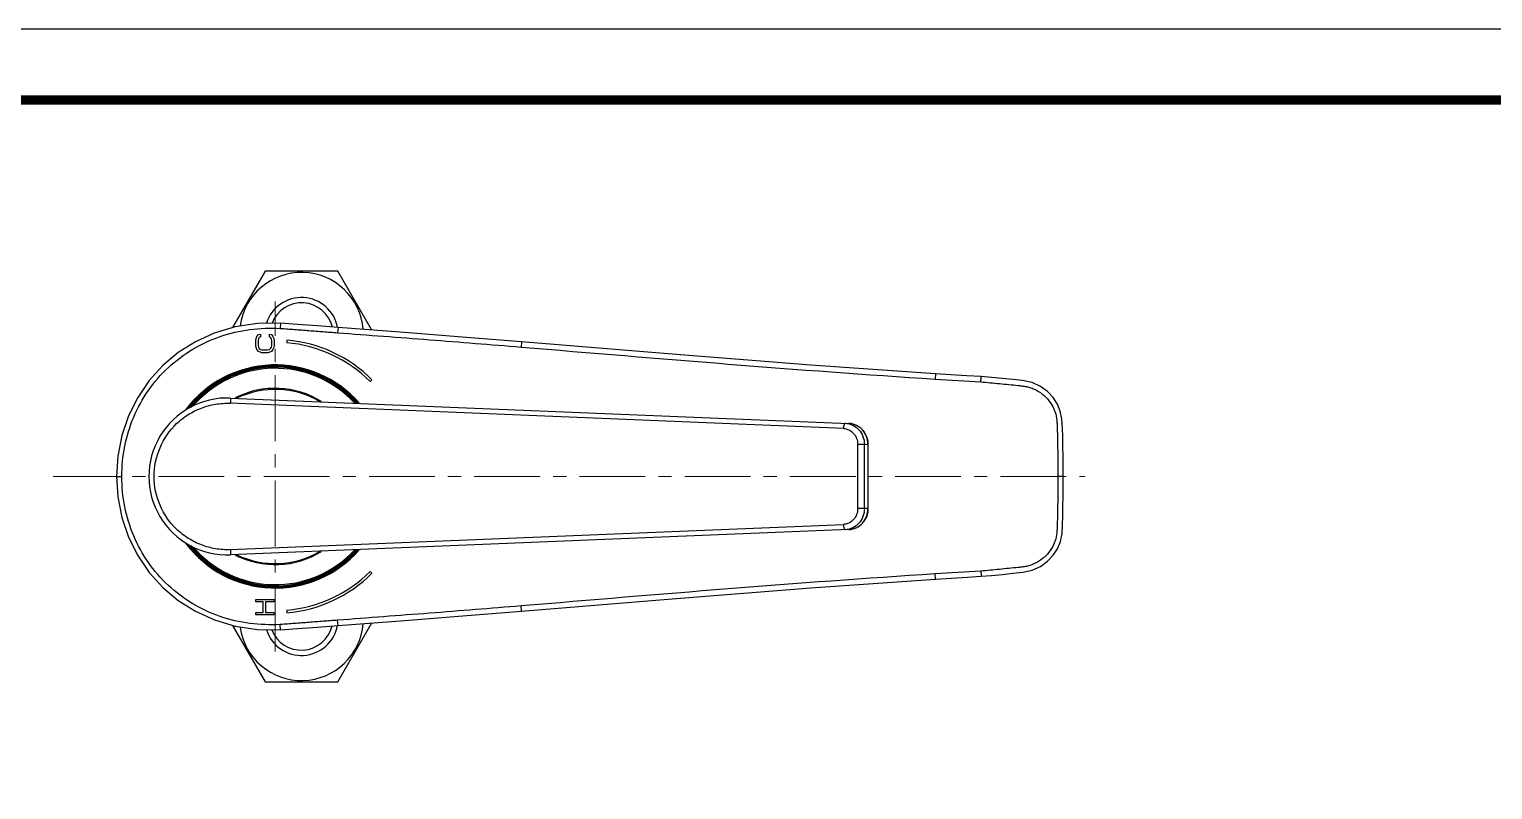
# Model space of a CAD drawing. Extents: x 0 to 790, y 0 to 579.
# Drawn here: x 178 to 456.1, y 434.3 to 578.8 of the extents above; entities that cross this region are included whole.
import ezdxf

# ---------------------------------------------------------------- set-up
doc = ezdxf.new("R2010")
doc.units = 0
doc.header["$LTSCALE"] = 10
doc.header["$MEASUREMENT"] = 0
doc.linetypes.add('CENTER', pattern=[2, 1.25, -0.25, 0.25, -0.25])
doc.layers.get('0').update_dxf_attribs({"linetype": 'CONTINUOUS'})
for name, color, linetype in [('BODY', 7, 'CONTINUOUS'), ('DEF_LAYER_ASSEM_MEMBER', 7, 'CONTINUOUS'), ('DEF_LAYER_CURVE', 7, 'CONTINUOUS')]:
    doc.layers.add(name, color=color, linetype=linetype)

msp = doc.modelspace()

# ---------------------------------------------------------------- linework, layer by layer
at = {"ltscale": 0.5}
msp.add_lwpolyline([(0, 0), (789.8800010681152, 0), (789.8800010681152, 578.7599945068358), (0, 578.7599945068358)], close=True, dxfattribs=at)
at = {"color": 5, "linetype": 'ByBlock', "lineweight": 200, "const_width": 1.819999999999999}
msp.add_lwpolyline([(12.70140266418457, 24.781982421875), (777.1014041900635, 24.781982421875), (777.1014041900635, 565.3219909667968), (12.70140266418457, 565.3219909667968)], close=True, dxfattribs=at)
at = {"layer": 'BODY', "color": 1, "linetype": 'CENTER', "lineweight": 5}
for p, q in [((224.7534647754117, 460.5106366061148), (224.7534647754117, 527.0606932287147)), ((182.5864647754117, 493.7857115775148), (378.6444600422117, 493.7857115775148))]:
    msp.add_line(p, q, dxfattribs=at)
at = {"layer": 'DEF_LAYER_ASSEM_MEMBER', "color": 7, "linetype": 'Continuous'}
for p, q in [((222.8238546561117, 532.7857115775148), (216.6447022073116, 522.0787577941148)), ((236.6830748947118, 532.7857115775148), (222.8238546561117, 532.7857115775148)), ((243.1349755176116, 521.6061521869148), (236.6830748947118, 532.7857115775148)), ((216.2815497529118, 508.6898091059148), (333.7925581334116, 503.8688446595148)), ((337.4723562841116, 487.7001451113148), (337.4723562841116, 499.8712780438148)), ((333.7925581334116, 483.7025784955148), (216.2815497529118, 478.8816140491148)), ((216.6440454569117, 465.4938033482148), (222.8238546561117, 454.7857115775148)), ((236.6830748947118, 454.7857115775148), (243.1349773995116, 465.9652742291148)), ((222.8238546561117, 454.7857115775148), (236.6830748947118, 454.7857115775148))]:
    msp.add_line(p, q, dxfattribs=at)
at = {"layer": 'DEF_LAYER_ASSEM_MEMBER', "color": 9, "linetype": 'Continuous'}
for p, q in [((225.7793984819118, 522.9173052793147), (225.7304354794117, 521.9185225797148)), ((236.6985553513116, 522.0953668561148), (236.6226049595116, 521.0975071284148)), ((271.5970733831118, 519.3724651502148), (271.5144462690116, 518.3758878234148)), ((350.2436341629118, 513.2945605803147), (350.1798688788117, 512.2965956603148)), ((332.7440386951116, 502.8976381979147), (216.2270038853117, 507.6906911968148)), ((335.4552667212117, 499.8991868242148), (336.7324559861117, 499.8991868242148)), ((335.4552667212117, 487.6722363308148), (335.4552667212117, 499.8991868242148)), ((336.7324559861117, 499.8991868242148), (337.4127325099116, 499.8712780438148)), ((336.7324559861117, 487.6722363308148), (336.7324559861117, 499.8991868242148)), ((337.4127325099116, 499.8712780438148), (337.4723562754116, 499.8712780438148)), ((337.4127325099116, 499.8712780438148), (337.4127325099116, 487.7001451113148)), ((194.6140385548117, 493.7857192974149), (195.6140354307117, 493.7857111444148)), ((374.4906819418118, 493.7857080747148), (373.4906819377115, 493.7857115797148)), ((336.7324559861117, 487.6722363308148), (335.4552667212117, 487.6722363308148)), ((337.4127325099116, 487.7001451113148), (336.7324559861117, 487.6722363308148)), ((337.4723562772117, 487.7001451113148), (337.4127325099116, 487.7001451113148)), ((216.2270040186118, 479.8807287120148), (332.7440388153118, 484.6737816897148)), ((350.2436340267118, 474.2768645226148), (350.1798688530116, 475.2748274931148)), ((271.5971837339116, 468.1989632737148), (271.5145640807118, 469.1955450990148)), ((225.7793558904118, 464.6540917834147), (225.7303946035117, 465.6528985715148)), ((236.6986429465117, 465.4775595485148), (236.6228000787116, 466.4739308788148))]:
    msp.add_line(p, q, dxfattribs=at)
at = {"layer": 'DEF_LAYER_ASSEM_MEMBER', "color": 7, "linetype": 'Continuous'}
for points in [[(225.7793996995117, 522.9173301374149), (221.3994931851116, 522.8629790249148), (217.1221397506117, 522.2221531368148), (213.1873401581117, 521.0403609968148), (209.5910493644117, 519.3949720663148), (206.3288539121118, 517.3275362293148), (203.3992540210118, 514.8603964969147), (200.8205502318117, 512.0074496547147), (198.6352685533117, 508.8066176366148), (196.8897101237117, 505.3038091893147), (195.6183878919117, 501.5541138248147), (194.8530700600116, 497.6136726782147), (194.6140385548117, 493.7857192974149)], [(236.6984420931117, 522.0938788956148), (232.7697431720117, 522.3943071517148), (228.9736576178116, 522.6867135271148), (225.7793984819118, 522.9173052793147)], [(271.5970737018117, 519.3724689956148), (261.1355786579118, 520.2210870087148), (249.3482408947116, 521.1338989020148), (236.6985553513116, 522.0953668561148)], [(350.2436340347117, 513.2945585701148), (326.5466255397116, 514.9456037546147), (300.1790106964118, 517.0130990237147), (271.5970733831118, 519.3724651502148)], [(358.9301042216116, 512.7595857785149), (356.2170592853117, 512.9231955544147), (353.1658508076116, 513.1102843008148), (350.2436341629118, 513.2945605803147)], [(374.4906819356117, 493.7857080775148), (374.4871707399116, 495.6086351462147), (374.4740886615116, 497.5778309733148), (374.4492504905115, 499.4790080651147), (374.4133695364117, 501.3065486209148), (374.3716718354117, 503.0396843852147), (374.2792991855117, 504.6630715900147), (373.9635893728116, 506.1837806039148), (373.3952754811116, 507.5433006285148), (372.5898173193118, 508.7962871201148), (371.5217956641118, 509.9323681081148), (370.1888921489117, 510.8923155273147), (368.5988522717116, 511.6133127322148), (366.7967268378118, 511.9936800536148), (364.9242538317117, 512.1893319047148), (362.9373838871118, 512.3893504633148), (360.8610949615118, 512.5871570784147), (358.9301084387116, 512.7595978414148)], [(337.4723546641117, 499.8712894476148), (337.4140002080117, 500.5606450024148), (337.1504709388116, 501.4717095994148), (336.6845913657116, 502.3025088699148), (336.0380569798117, 502.9919294297148), (335.2581352885118, 503.4949359927148), (334.4047428700117, 503.7903922905148), (333.7919088261117, 503.8688712255148)], [(194.6140384958117, 493.7857192938149), (194.8554802321116, 489.9386289574148), (195.6232055216117, 485.9991732776148), (196.8968091143117, 482.2505823891148), (198.6445043200117, 478.7490787864148), (200.8317158902116, 475.5498079183147), (203.4120300485117, 472.6987006776147), (206.3428289284116, 470.2336519779147), (209.6058898725116, 468.1683983643147), (213.2029518605116, 466.5251641991148), (217.1387106707116, 465.3455428253147), (221.4174454216118, 464.7070478011148), (225.7793558904118, 464.6540917834147)], [(358.9390702645117, 474.8125976911148), (360.8902982081117, 474.9869140883147), (362.9683183435118, 475.1852488184148), (364.9565254825118, 475.3851570718148), (366.8303693176117, 475.5821160186148), (368.6333038425116, 475.9695165062147), (370.2202162424117, 476.6974422336148), (371.5502108961118, 477.6642489945148), (372.6132780410117, 478.8054646587148), (373.4124215504116, 480.0610150324148), (373.9740579848117, 481.4208518756149), (374.2825004498118, 482.9401240988147), (374.3726292350116, 484.5608755396147), (374.4139389232116, 486.2930385705148), (374.4497040940116, 488.1191309418148), (374.4743173561117, 490.0178925229147), (374.4872570641116, 491.9844839279148), (374.4906819418118, 493.7857080747148)], [(333.7913644838118, 483.7025297513148), (334.4313164994117, 483.7863359121147), (335.2882780832117, 484.0899586441147), (336.0660089261116, 484.6019790814147), (336.7052338250116, 485.2986487193148), (337.1623335006116, 486.1315094559147), (337.4181027056115, 487.0384778319147), (337.4723546643118, 487.7001331698148)], [(271.5971834157117, 468.1989671131148), (300.1990128920118, 470.5599505198148), (326.5665984281118, 472.6273101164147), (350.2436340266117, 474.2768645237148)], [(350.2436341511118, 474.2768625709148), (353.2563279476117, 474.4667648540147), (356.3091426208116, 474.6537961675148), (358.9390834091116, 474.8123714969148)], [(236.6987561898118, 465.4760717804147), (249.3683438318117, 466.4390581503147), (261.1556497712118, 467.3519239002148), (271.5971837341117, 468.1989632720148)], [(225.7793547173117, 464.6541157361147), (228.9937313595117, 464.8862600374148), (232.7899210877117, 465.1786653816148), (236.6986429465117, 465.4775595485148)]]:
    msp.add_lwpolyline(points, dxfattribs=at)
for centre, radius, start, end in [((229.7534647754117, 520.7857115775148), 11.7765390309, 4.68938976389912, 172.1828087635005), ((229.7534647754117, 520.7857115775148), 7, 10.73227837899944, 162.4680848614994), ((229.7857766852117, 520.7857115775148), 6, 13.42334228469916, 159.3881243351987), ((224.7534647754117, 493.7857115775148), 21.2, 41.06919748440126, 143.1287262780967), ((224.7534647754117, 493.7857115775148), 20.9, 41.81353031369741, 141.3875800313978), ((224.7534647754117, 493.7857115775148), 20.7784634464, 42.22872413330165, 140.8628508686988), ((224.7534647754117, 493.7857115775148), 16.75, 58.19747909950045, 116.9671802049027), ((215.6700995979118, 493.7857115775148), 14.9166348225, 87.65072135250021, 272.3492786474998), ((224.7534647754117, 493.7857115775148), 21.2, 216.8795831193963, 318.9308023616003), ((224.7534647754117, 493.7857115775148), 20.9, 218.6172855361997, 318.1864607173984), ((224.7534647754117, 493.7857115775148), 20.7784634464, 219.1405434032999, 317.7712758666983), ((224.7534647754117, 493.7857115775148), 16.75, 243.0328197950972, 301.8025209004995), ((229.7534647754117, 466.7857115775148), 11.7765390309, 187.8204044667013, 355.3106218537006), ((229.7534647754117, 466.7857115775148), 7, 197.5383211989994, 349.2800810112001), ((229.7211528655116, 466.7857115775148), 6, 200.6084054943983, 346.5252018375998)]:
    msp.add_arc(centre, radius, start, end, dxfattribs=at)
at = {"layer": 'DEF_LAYER_ASSEM_MEMBER', "color": 9, "linetype": 'Continuous'}
for centre, radius, start, end in [((224.7534647754117, 493.7857115775148), 21.0464466094, 41.44601315310159, 142.2424300909028), ((224.7534647754117, 493.7857115775148), 20.7595672706, 42.2826731744998, 140.7634406735963), ((224.7534647754117, 493.7857115775148), 20.5596111339, 42.85564964990336, 139.5491877868968), ((520.2743486385116, 3203.365152034715), 2696.4387823854, 266.3833145882011, 266.5680455792029), ((224.7534647754117, 493.7857115775148), 16.5500000253, 59.38975135720258, 116.0081483715013), ((333.6058840651117, 500.2050947253148), 3.6716071096, 68.57367804380046, 74.43224315499856), ((333.5726851362117, 500.1237166902148), 3.7594888549, 58.98305461019805, 68.5557443579046), ((333.5532443015118, 500.0902828091148), 3.7981599309, 55.30720118119806, 58.99160956120183), ((333.5586359171116, 500.0979801144148), 3.7887623077, 42.2169808365995, 55.30798675970129), ((224.7534647754117, 493.7857115775148), 21.0464466094, 217.7641256139013, 318.5539727943), ((224.7534647754117, 493.7857115775148), 20.7595672706, 219.2397812348021, 317.7173268127009), ((224.7534647754117, 493.7857115775148), 20.5596111339, 220.4524802204974, 317.1443517693961), ((224.7534647754117, 493.7857115775148), 16.5500000253, 243.9918743787982, 300.6102439224966), ((518.6102724543116, -2188.774540556785), 2669.3684339679, 93.43101773179679, 93.61762210159814)]:
    msp.add_arc(centre, radius, start, end, dxfattribs=at)
for points, start_tangent, end_tangent in [([(195.6140354307117, 493.7857111444148), (196.1774032848116, 499.5391995136148), (197.8738214782115, 505.0646115410149), (200.6674467728117, 510.1241346723148), (204.4584632564117, 514.4865161457147), (209.0821254561117, 517.9542421312148), (214.3245621476117, 520.3882932357147), (219.9518795518115, 521.7077951534148), (225.7304354794117, 521.9185225797148)], (3.215766877903714e-05, 0.9999999994829422), (0.9988042673102944, -0.04888799037336294)), ([(225.7304354794117, 521.9185225797148), (227.0928607098117, 521.8291876903147), (228.4541920590118, 521.7238720791148), (231.1769005104115, 521.5138329587148), (233.8996802309116, 521.3047199706148), (236.6226049601116, 521.0975071282147)], (0.9988005935081763, -0.04896299018355661), (0.997115350796573, -0.07590110147967156)), ([(236.6226049601116, 521.0975071282147), (254.0710647024116, 519.7690805470148), (271.5144462690116, 518.3758878234148)], (0.9971159988673659, -0.07589258727131915), (0.9965813841502416, -0.08261685521241295)), ([(271.5144462690116, 518.3758878234148), (310.8331858771116, 515.1540424679148), (350.1798688788117, 512.2965956603148)], (0.9965801334127639, -0.08263194108211368), (0.9979651543498985, -0.06376167111504538)), ([(358.8571843567117, 511.7621712392148), (358.8833661827116, 512.1440131784148), (358.8954352322116, 512.3164472834148), (358.9062188323117, 512.4675821195148), (358.9153370622116, 512.5916351939147), (358.9224846520117, 512.6837893997148), (358.9252474011118, 512.7167256690147), (358.9274445056117, 512.7404710233147), (358.9290652295117, 512.7548204086147), (358.9301006290116, 512.7595868744148)], (0.06783707501852852, 0.9976964123684773), (0.9978556238040083, -0.06545344943326978)), ([(358.8571843567117, 511.7621712392148), (360.6381808586116, 511.6033259325147), (362.4184296819117, 511.4363364694148), (364.1972905144116, 511.2551312646148), (365.9769120672117, 511.0816015493148), (366.8645954297117, 510.9755079647148), (367.7439461245117, 510.8153583319148), (368.5980310080117, 510.5526569117148), (369.4110208374118, 510.1813547425147), (370.8786592446118, 509.1661725373148), (372.0589170853118, 507.8283425067148), (372.5184958822117, 507.0619679751147), (372.8834857284116, 506.2463213232147), (373.1459772153116, 505.3922845738148), (373.2895346795117, 504.5105572677148), (373.3481908560116, 503.6185279731149), (373.3809119337116, 502.7251043402148), (373.4025111822116, 501.8313337949148), (373.4206786345117, 500.9374848028148), (373.4545268641116, 499.1497397576147), (373.4760294771118, 497.3618049238148), (373.4873012268117, 495.5737747277147), (373.4906819377115, 493.7857115798148)], (0.9962742509349649, -0.08624161944197592), (6.077317380229351e-06, -0.9999999999815331)), ([(216.2270021770116, 479.8807735584148), (213.4361687210117, 480.0533827588148), (210.7363614133117, 480.7810464681148), (208.2324792816116, 482.0262187980148), (206.0288829724118, 483.7473504591148), (202.8806237792116, 488.3358572911147), (201.7537429190118, 493.7851593131148), (202.8813626088117, 499.2347224094148), (206.0282827958117, 503.8242331799148), (208.2323675688117, 505.5446881953147), (210.7365931560116, 506.7890853059148), (213.4362423153116, 507.5172824279148), (216.2270021770116, 507.6906495967148)], (-0.9991669364214847, -0.04080971896625518), (0.9992140336648154, -0.0396398149250107)), ([(216.2815497529118, 508.6898091059148), (216.2801336777115, 508.6851118492148), (216.2782966797117, 508.6710195780148), (216.2760660603117, 508.6476788040147), (216.2734691212117, 508.6152360391148), (216.2672854900115, 508.5236305829147), (216.2599641988118, 508.3973753032147), (216.2517757276116, 508.2395385627148), (216.2431988997116, 508.0607764799148), (216.2270038834117, 507.6906911968148)], (-0.9991595092150929, 0.04099115935241406), (-0.04098432735084565, -0.9991597894789397)), ([(333.1122231814118, 503.8967558370148), (332.9881623767117, 503.8304892517148), (332.9253752381117, 503.7386631973147), (332.8674844754116, 503.6088948671147), (332.7809391930116, 503.2681403041148), (332.7440371569116, 502.8975963320148)], (-0.9991595092141534, 0.04099115937531159), (-0.0366145556388006, -0.9993294623473148)), ([(333.1122226575117, 503.8967558585148), (334.5139269314118, 503.5447770304147), (335.6842209777117, 502.6718248139148), (336.4579464358117, 501.3930562131148), (336.7324554508116, 499.8991868297147)], (0.9991595090329378, -0.04099116379244155), (-0.001186419055483471, -0.9999992962046648)), ([(334.5912617534118, 503.7420043338147), (333.7925578430118, 503.8688446714148)], (-0.9633723626024194, 0.268167281699003), (-0.9991595091151546, 0.04099116178840564)), ([(332.7440371569116, 502.8975963320148), (333.7921173478117, 502.6359797930148), (334.6700800189117, 501.9776468343148), (335.2516002820116, 501.0189217851148), (335.4552667263117, 499.8991868242148)], (0.9992662155641461, -0.03830183327348245), (-0.003706843745659944, -0.9999931296311216)), ([(337.4127322081117, 499.8712780468147), (337.1380382829118, 501.3688472393147), (336.3646140632118, 502.6438014883148)], (0.001186418844960696, 0.9999992962049146), (-0.6713785567723478, 0.7411145886475851)), ([(225.7303946035117, 465.6528985715148), (219.9518441882117, 465.8636315853147), (214.3245333371117, 467.1831399312148), (209.0821037724118, 469.6171939850148), (204.4584485908117, 473.0849206506148), (200.6674382953117, 477.4473006203148), (197.8738177440116, 482.5068204371147), (196.1774024874117, 488.0322279154148), (195.6140354307117, 493.7857111444148)], (-0.9988045956208924, -0.04888128237460444), (-3.18688246767474e-05, 0.9999999994921891)), ([(373.4906819377115, 493.7857115798148), (373.4873012168118, 491.9976512214148), (373.4760280906116, 490.2096238359148), (373.4545304262117, 488.4216917404148), (373.4206789245118, 486.6339495192149), (373.4025116170117, 485.7401019015148), (373.3809120339117, 484.8463327846148), (373.3481894273116, 483.9529106552149), (373.2895416732117, 483.0608817841148), (373.1459792641117, 482.1791545412148), (372.8834886208117, 481.3251079875148), (372.5184919213116, 480.5094500850148), (372.0589019811118, 479.7430596399148), (370.8785813304116, 478.4051997168148), (369.4109215200117, 477.3900181009147), (368.5979676149118, 477.0187755471147), (367.7439114886117, 476.7561049317148), (366.8645824495115, 476.5959217362148), (365.9769031708115, 476.4898048297148), (364.1972853506118, 476.3162627971147), (362.4184230250116, 476.1350974804147), (360.6381802397116, 475.9680743515148), (358.8571843567117, 475.8092519158148)], (-6.05688905222984e-06, -0.9999999999816571), (-0.9962739575389008, -0.086245008723848)), ([(335.4552667262117, 487.6722363308148), (335.2517227571116, 486.5524565249148), (334.6700973250117, 485.5937970891148), (333.7921155171116, 484.9355471769147), (332.7440371569116, 484.6738268231148)], (0.002516316710732424, -0.9999968340700941), (-0.9993163526039831, -0.03697062913005172)), ([(336.7324556750118, 487.6722363276148), (336.4572738769116, 486.1733861543148), (335.6825287578117, 484.8977284624148), (334.5092586530118, 484.0257330478147), (333.1122228769116, 483.6746673055147)], (0.001186417863028055, -0.9999992962060795), (-0.9991595091095342, -0.04099116192540277)), ([(333.7925576308116, 483.7025784749148), (335.1942324486117, 484.0545564151148), (336.3645083604117, 484.9275083212148), (337.1382252254116, 486.2062764648148), (337.4127319876116, 487.7001451059148)], (0.9991595090413111, 0.04099116358834175), (-0.001186420746471607, 0.9999992962026585)), ([(332.7440371569116, 484.6738268231148), (332.7809391933117, 484.3032828501148), (332.8674844707116, 483.9625283019147), (332.9253752518116, 483.8327599178148), (332.9881623429117, 483.7409340025148), (333.1122231814118, 483.6746673180148)], (0.03661450844814283, -0.9993294640763382), (0.9991595092162201, 0.04099115932493703)), ([(216.2270040165117, 479.8807287119148), (216.2431990181117, 479.5106441252148), (216.2517758249116, 479.3318826355148), (216.2599642707116, 479.1740465363148), (216.2672855368116, 479.0477918202148), (216.2734691466117, 478.9561867766148), (216.2760660770116, 478.9237441587147), (216.2782966890118, 478.9004034910148), (216.2801336815116, 478.8863112843147), (216.2815497529118, 478.8816140491148)], (0.04098438105634308, -0.9991597872760036), (0.9991595092120918, 0.04099115942556233)), ([(358.8571843567117, 475.8092519158148), (358.8891766921117, 475.4278579590148), (358.9034781088117, 475.2555987262148), (358.9159341481118, 475.1045986323148), (358.9260746550117, 474.9806334674148), (358.9301463468116, 474.9303500619147), (358.9334969221118, 474.8885135048148), (358.9360877487115, 474.8555718755148), (358.9378935365116, 474.8318054159148), (358.9388950282116, 474.8174184798148), (358.9390738352117, 474.8125973063148)], (0.08402318763683599, -0.9964637996130842), (-0.9980336312695482, -0.06268070560323612)), ([(350.1798688530116, 475.2748274931148), (310.8332444360117, 472.4173859811148), (271.5145640808116, 469.1955450991148)], (-0.9979651518641051, -0.06376171002140704), (-0.9965801341836292, -0.08263193178511412)), ([(271.5145640808116, 469.1955450991148), (254.0712211231116, 467.8023552627147), (236.6228000793117, 466.4739308786147)], (-0.9965813800120451, -0.08261690513017332), (-0.9971160067465661, -0.07589248375025076)), ([(236.6228000793117, 466.4739308786147), (233.8998163748117, 466.2667132768148), (231.1769776341116, 466.0575961367148), (228.4542101625116, 465.8475528594148), (227.0928493788117, 465.7422342115148), (225.7303946035117, 465.6528985715148)], (-0.9971153536587198, -0.07590106387954211), (-0.9988006540684525, -0.0489617547932214))]:
    msp.add_spline(points, degree=3, dxfattribs=dict(at, start_tangent=start_tangent, end_tangent=end_tangent))
at = {"layer": 'DEF_LAYER_CURVE', "color": 4, "linetype": 'Continuous'}
for p, q in [((221.1279328516116, 520.0200865775148), (221.2768690041116, 520.3846698239147)), ((221.2768690041116, 520.3846698239147), (221.5747413090116, 520.7492533311148)), ((221.5747413090116, 520.7492533311148), (221.9470818987118, 520.8403990775148)), ((221.7236774614116, 520.2023783311148), (221.5747413090116, 519.9289408311148)), ((221.9470818987118, 520.2935240775148), (221.7236774614116, 520.2023783311148)), ((221.9470818987118, 520.8403990775148), (221.9470818987118, 520.2935240775148)), ((223.6598477563116, 520.2935240775148), (223.6598477563116, 520.8403990775148)), ((223.6598477563116, 520.8403990775148), (224.0321881896116, 520.7492533311148)), ((223.8832519850116, 520.2023783311148), (223.6598477563116, 520.2935240775148)), ((224.0321881896116, 519.9289408311148), (223.8832519850116, 520.2023783311148)), ((224.0321881896116, 520.7492533311148), (224.3300605206116, 520.3846698239147)), ((224.3300605206116, 520.3846698239147), (224.4789966926116, 520.0200865775148)), ((221.0534647754116, 519.5643573239147), (221.1279328516116, 520.0200865775148)), ((221.0534647754116, 518.7440449543147), (221.0534647754116, 519.5643573239147)), ((221.1279328516116, 518.2883157659148), (221.0534647754116, 518.7440449543147)), ((221.2768690041116, 517.9237323891148), (221.1279328516116, 518.2883157659148)), ((221.5747413090116, 517.5591490775148), (221.2768690041116, 517.9237323891148)), ((221.5747413090116, 519.9289408311148), (221.5002732327116, 519.5643573239147)), ((221.5002732327116, 519.5643573239147), (221.5002732327116, 518.7440449543147)), ((221.5002732327116, 518.7440449543147), (221.5747413090116, 518.3794615775148)), ((221.5747413090116, 518.3794615775148), (221.7236774614116, 518.1060240775148)), ((221.8726136139117, 517.3768574136147), (221.5747413090116, 517.5591490775148)), ((221.7236774614116, 518.1060240775148), (221.9470818987118, 517.9237323891148)), ((222.2449542037116, 517.2857115775148), (221.8726136139117, 517.3768574136147)), ((221.9470818987118, 517.9237323891148), (222.2449542037116, 517.8325865775148)), ((222.2449542037116, 517.8325865775148), (223.3619754514116, 517.8325865775148)), ((223.3619754514116, 517.2857115775148), (222.2449542037116, 517.2857115775148)), ((223.3619754514116, 517.8325865775148), (223.6598477563116, 517.9237323891148)), ((223.7343158325116, 517.3768574136147), (223.3619754514116, 517.2857115775148)), ((223.6598477563116, 517.9237323891148), (223.8832519850116, 518.1060240775148)), ((224.0321881896116, 517.5591490775148), (223.7343158325116, 517.3768574136147)), ((223.8832519850116, 518.1060240775148), (224.0321881896116, 518.3794615775148)), ((224.1066562658116, 519.5643573239147), (224.0321881896116, 519.9289408311148)), ((224.0321881896116, 518.3794615775148), (224.1066562658116, 518.7440449543147)), ((224.3300605206116, 517.9237323891148), (224.0321881896116, 517.5591490775148)), ((224.1066562658116, 518.7440449543147), (224.1066562658116, 519.5643573239147)), ((224.4789966926116, 518.2883157659148), (224.3300605206116, 517.9237323891148)), ((224.4789966926116, 520.0200865775148), (224.5534647754116, 519.5643573239147)), ((224.5534647754116, 518.7440449543147), (224.4789966926116, 518.2883157659148)), ((224.5534647754116, 519.5643573239147), (224.5534647754116, 518.7440449543147)), ((226.9534647754117, 519.6924674532147), (226.9534647754117, 519.1906323607147)), ((242.7846876956116, 511.8169344978147), (243.1382410862116, 512.1704878884148)), ((242.7846876956116, 475.7544886573148), (243.1382410862116, 475.4009352667148)), ((221.0534647754116, 469.9648781747147), (221.0534647754116, 470.4023781747147)), ((221.0534647754116, 470.4023781747147), (224.5534647754116, 470.4023781747147)), ((224.5534647754116, 470.4023781747147), (224.5534647754116, 469.9648781747147)), ((222.4683584323116, 469.9648781747147), (221.0534647754116, 469.9648781747147)), ((221.0534647754116, 467.4857115775147), (221.0534647754116, 467.9232115775147)), ((221.0534647754116, 467.9232115775147), (222.4683584323116, 467.9232115775147)), ((224.5534647754116, 467.4857115775147), (221.0534647754116, 467.4857115775147)), ((222.4683584323116, 467.9232115775147), (222.4683584323116, 469.9648781747147)), ((222.9151668897116, 469.9648781747147), (222.9151668897116, 467.9232115775147)), ((224.5534647754116, 469.9648781747147), (222.9151668897116, 469.9648781747147)), ((222.9151668897116, 467.9232115775147), (224.5534647754116, 467.9232115775147)), ((224.5534647754116, 467.9232115775147), (224.5534647754116, 467.4857115775147)), ((226.9534647754117, 468.3807907943147), (226.9534647754117, 467.8789557019148))]:
    msp.add_line(p, q, dxfattribs=at)
for radius, start, end in [(26, 44.99999999999994, 85.14609164710006), (25.5, 44.99999999999994, 85.05068184109628), (25.5, 274.9493181589037, 315.0000000000001), (26, 274.8539083528999, 315.0000000000001)]:
    msp.add_arc((224.7534647754117, 493.7857115775148), radius, start, end, dxfattribs=at)

doc.saveas('drawing.dxf')
